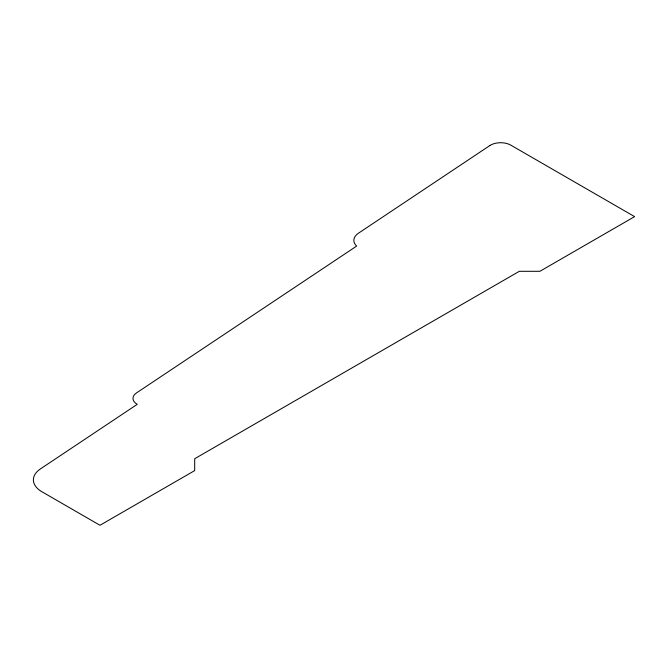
<?xml version="1.0" encoding="UTF-8"?>
<svg xmlns="http://www.w3.org/2000/svg" width="668" height="668" viewBox="0 0 668 668"><rect width="100%" height="100%" fill="white"/><g stroke="black" fill="none" stroke-linecap="round" stroke-linejoin="round"><path stroke-width="1" d="M489.819 145.574L358.466 233.199A18.954 10.947 0 0 0 356.637 246.083L136.531 392.901A14.537 8.392 0 0 0 137.249 404.332L40.472 468.886A29.083 16.792 0 0 0 41.9 491.74L99.983 525.273L194.689 470.598L194.689 458.732L519.337 271.3L539.894 271.3L634.6 216.624L510.853 145.173A14.337 8.275 0 0 0 489.819 145.574"/></g></svg>
